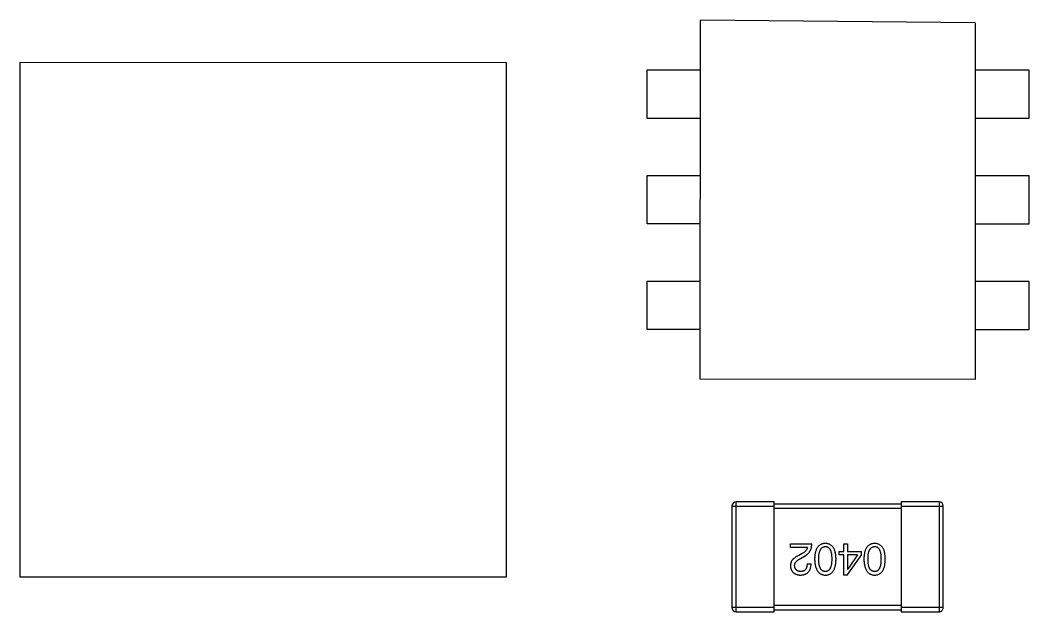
# Model space of a CAD drawing. Header units: inches. Extents: x -29 to 164, y -51 to 83.
# Drawn here: x 122.445 to 127.219, y 29.114 to 31.914 of the extents above; entities that cross this region are included whole.
import ezdxf

# ---------------------------------------------------------------- set-up
doc = ezdxf.new("R2010")
doc.units = ezdxf.units.IN
doc.header["$LTSCALE"] = 1.21
doc.header["$MEASUREMENT"] = 0
doc.layers.get('0').update_dxf_attribs({"linetype": 'CONTINUOUS'})

msp = doc.modelspace()

# ---------------------------------------------------------------- linework, layer by layer
at = {"color": 7, "linetype": 'Continuous'}
for p, q in [((125.6643, 30.2145), (125.6647, 31.9145)), ((126.9647, 31.9018), (125.6647, 31.9145)), ((126.9647, 31.9018), (126.9643, 30.2142)), ((122.4454, 29.2778), (122.4459, 31.7153)), ((122.4459, 31.7153), (124.7459, 31.7148)), ((124.7459, 31.7148), (124.7454, 29.2773)), ((125.4126, 31.4497), (125.4126, 31.6791)), ((125.4126, 31.6791), (125.6646, 31.6791)), ((126.9646, 31.6788), (127.2189, 31.6788)), ((127.2189, 31.6788), (127.2189, 31.4494)), ((125.6646, 31.4497), (125.4126, 31.4497)), ((127.2189, 31.4494), (126.9646, 31.4494)), ((125.4125, 30.9497), (125.4125, 31.1791)), ((125.4125, 31.1791), (125.6645, 31.1791)), ((126.9645, 31.1788), (127.2188, 31.1788)), ((127.2188, 31.1788), (127.2188, 30.9494)), ((125.6645, 30.9497), (125.4125, 30.9497)), ((127.2188, 30.9494), (126.9645, 30.9494)), ((125.4124, 30.4497), (125.4124, 30.6791)), ((125.4124, 30.6791), (125.6644, 30.6791)), ((126.9644, 30.6789), (127.2187, 30.6788)), ((127.2187, 30.6788), (127.2187, 30.4494)), ((125.6644, 30.4497), (125.4124, 30.4497)), ((127.2187, 30.4494), (126.9644, 30.4495)), ((126.9643, 30.2142), (125.6643, 30.2145)), ((125.8141, 29.6141), (125.814, 29.1341)), ((125.8141, 29.6141), (126.0141, 29.6141)), ((125.834, 29.1141), (125.8341, 29.6341)), ((126.0141, 29.6341), (125.8341, 29.6341)), ((126.014, 29.1141), (126.0141, 29.6341)), ((126.6141, 29.624), (126.0141, 29.6241)), ((126.0141, 29.6041), (126.6141, 29.604)), ((126.6141, 29.634), (126.614, 29.114)), ((126.7941, 29.6339), (126.6141, 29.634)), ((126.6141, 29.614), (126.8141, 29.6139)), ((126.7941, 29.6339), (126.794, 29.1139)), ((126.814, 29.1339), (126.8141, 29.6139)), ((126.091, 29.4181), (126.091, 29.4354)), ((126.091, 29.4354), (126.1918, 29.4353)), ((126.1713, 29.4181), (126.091, 29.4181)), ((126.343, 29.3992), (126.343, 29.4353)), ((126.343, 29.4353), (126.361, 29.4353)), ((126.361, 29.4353), (126.361, 29.3992)), ((126.1467, 29.3903), (126.1311, 29.3812)), ((126.1377, 29.3657), (126.1573, 29.3771)), ((126.3208, 29.3837), (126.3208, 29.3992)), ((126.3208, 29.3992), (126.343, 29.3992)), ((126.3429, 29.3837), (126.3208, 29.3837)), ((126.3429, 29.2878), (126.3429, 29.3837)), ((126.3585, 29.2878), (126.4257, 29.3812)), ((126.361, 29.3992), (126.4257, 29.3992)), ((126.361, 29.3837), (126.361, 29.3164)), ((126.4085, 29.3836), (126.361, 29.3837)), ((126.4085, 29.3836), (126.3618, 29.3164)), ((126.4257, 29.3992), (126.4257, 29.3812)), ((126.1696, 29.3411), (126.1885, 29.3411)), ((126.361, 29.3164), (126.3618, 29.3164)), ((124.7454, 29.2773), (122.4454, 29.2778)), ((126.3585, 29.2878), (126.3429, 29.2878)), ((126.014, 29.1341), (125.814, 29.1341)), ((126.614, 29.144), (126.014, 29.1441)), ((126.014, 29.1241), (126.614, 29.124)), ((126.814, 29.1339), (126.614, 29.134)), ((125.834, 29.1141), (126.014, 29.1141)), ((126.614, 29.114), (126.794, 29.1139))]:
    msp.add_line(p, q, dxfattribs=at)
for centre, start, end in [((125.8341, 29.6141), 89.988, 179.988), ((126.7941, 29.6139), 359.988, 89.988), ((125.834, 29.1341), 179.988, 269.988), ((126.794, 29.1339), 269.988, 359.988)]:
    msp.add_arc(centre, 0.02, start, end, dxfattribs=at)
for points, knots in [([(126.1713, 29.4181), (126.171, 29.4168), (126.1705, 29.4142), (126.1689, 29.4104), (126.1667, 29.4068), (126.1639, 29.4032), (126.1605, 29.3998), (126.1565, 29.3965), (126.1518, 29.3932), (126.1484, 29.3913), (126.1467, 29.3903)], [0, 0, 0, 0, 0.103034, 0.208166, 0.318255, 0.434664, 0.559728, 0.695394, 0.841708, 1, 1, 1, 1]), ([(126.1573, 29.3771), (126.1587, 29.3779), (126.1614, 29.3794), (126.1652, 29.3819), (126.1688, 29.3846), (126.1721, 29.3875), (126.1752, 29.3905), (126.1779, 29.3937), (126.1805, 29.3971), (126.1828, 29.4007), (126.1848, 29.4044), (126.1866, 29.4083), (126.1881, 29.4124), (126.1894, 29.4167), (126.1904, 29.4211), (126.1911, 29.4257), (126.1916, 29.4304), (126.1917, 29.4337), (126.1918, 29.4353)], [0, 0, 0, 0, 0.065828, 0.130094, 0.192451, 0.254037, 0.313974, 0.373757, 0.433048, 0.492243, 0.551902, 0.611758, 0.672678, 0.734814, 0.798569, 0.863693, 0.930488, 1, 1, 1, 1]), ([(126.2559, 29.4378), (126.2539, 29.4377), (126.25, 29.4375), (126.2444, 29.4366), (126.2391, 29.435), (126.2342, 29.433), (126.2297, 29.4303), (126.2256, 29.4271), (126.2218, 29.4233), (126.2184, 29.4189), (126.2155, 29.414), (126.2129, 29.4085), (126.2106, 29.4025), (126.2087, 29.3959), (126.2072, 29.3887), (126.2061, 29.381), (126.2054, 29.3727), (126.2052, 29.367), (126.2051, 29.364)], [0, 0, 0, 0, 0.059134, 0.115603, 0.169236, 0.221572, 0.273254, 0.32474, 0.377319, 0.431815, 0.488555, 0.548609, 0.612242, 0.680182, 0.75251, 0.829782, 0.91231, 1, 1, 1, 1]), ([(126.2247, 29.364), (126.2248, 29.3664), (126.2248, 29.3709), (126.2252, 29.3775), (126.2258, 29.3837), (126.2266, 29.3894), (126.2277, 29.3947), (126.229, 29.3995), (126.2306, 29.4039), (126.2324, 29.4078), (126.2345, 29.4113), (126.2368, 29.4144), (126.2394, 29.417), (126.2422, 29.4191), (126.2453, 29.4208), (126.2486, 29.422), (126.2522, 29.4228), (126.2546, 29.4229), (126.2559, 29.423)], [0, 0, 0, 0, 0.094834, 0.184067, 0.267029, 0.344713, 0.417334, 0.484367, 0.546941, 0.604717, 0.65953, 0.710539, 0.759381, 0.806382, 0.853027, 0.900623, 0.949121, 1, 1, 1, 1]), ([(126.3067, 29.364), (126.3066, 29.3669), (126.3064, 29.3727), (126.3056, 29.3809), (126.3045, 29.3887), (126.303, 29.3958), (126.3012, 29.4024), (126.2989, 29.4085), (126.2963, 29.414), (126.2933, 29.4189), (126.29, 29.4233), (126.2862, 29.4271), (126.2821, 29.4303), (126.2775, 29.433), (126.2726, 29.435), (126.2674, 29.4366), (126.2618, 29.4375), (126.2579, 29.4377), (126.2559, 29.4378)], [0, 0, 0, 0, 0.087693, 0.170223, 0.247496, 0.319826, 0.387768, 0.451403, 0.511459, 0.568358, 0.622671, 0.675251, 0.726739, 0.778422, 0.830759, 0.884394, 0.940865, 1, 1, 1, 1]), ([(126.2559, 29.423), (126.2571, 29.423), (126.2595, 29.4229), (126.263, 29.4222), (126.2662, 29.4211), (126.2692, 29.4194), (126.272, 29.4173), (126.2745, 29.4147), (126.2767, 29.4117), (126.2787, 29.4082), (126.2805, 29.4043), (126.2821, 29.3999), (126.2833, 29.395), (126.2844, 29.3897), (126.2852, 29.3839), (126.2858, 29.3777), (126.2861, 29.371), (126.2862, 29.3664), (126.2862, 29.364)], [0, 0, 0, 0, 0.049766, 0.097012, 0.143225, 0.188786, 0.235079, 0.282962, 0.333687, 0.387747, 0.445963, 0.508657, 0.576545, 0.649868, 0.72822, 0.812712, 0.903543, 1, 1, 1, 1]), ([(126.489, 29.4377), (126.4871, 29.4376), (126.4832, 29.4375), (126.4775, 29.4365), (126.4723, 29.435), (126.4674, 29.4329), (126.4629, 29.4303), (126.4587, 29.427), (126.455, 29.4232), (126.4516, 29.4189), (126.4486, 29.4139), (126.446, 29.4085), (126.4438, 29.4024), (126.4419, 29.3958), (126.4404, 29.3887), (126.4393, 29.3809), (126.4385, 29.3726), (126.4383, 29.3669), (126.4382, 29.364)], [0, 0, 0, 0, 0.059134, 0.115603, 0.169236, 0.221572, 0.273254, 0.32474, 0.377319, 0.431815, 0.488555, 0.548609, 0.612242, 0.680182, 0.75251, 0.829782, 0.91231, 1, 1, 1, 1]), ([(126.4579, 29.364), (126.4579, 29.3663), (126.4579, 29.3709), (126.4583, 29.3775), (126.4589, 29.3836), (126.4598, 29.3893), (126.4608, 29.3946), (126.4622, 29.3995), (126.4637, 29.4038), (126.4656, 29.4078), (126.4676, 29.4113), (126.47, 29.4143), (126.4725, 29.4169), (126.4754, 29.419), (126.4784, 29.4207), (126.4817, 29.422), (126.4853, 29.4227), (126.4878, 29.4229), (126.489, 29.423)], [0, 0, 0, 0, 0.094834, 0.184067, 0.267029, 0.344713, 0.417334, 0.484367, 0.546941, 0.604717, 0.65953, 0.710539, 0.759381, 0.806382, 0.853027, 0.900623, 0.949121, 1, 1, 1, 1]), ([(126.5398, 29.3639), (126.5397, 29.3669), (126.5395, 29.3726), (126.5388, 29.3809), (126.5377, 29.3886), (126.5362, 29.3958), (126.5343, 29.4024), (126.5321, 29.4084), (126.5295, 29.4139), (126.5264, 29.4188), (126.5231, 29.4232), (126.5193, 29.427), (126.5152, 29.4303), (126.5107, 29.4329), (126.5058, 29.435), (126.5005, 29.4365), (126.4949, 29.4375), (126.491, 29.4376), (126.489, 29.4377)], [0, 0, 0, 0, 0.087693, 0.170223, 0.247496, 0.319826, 0.387768, 0.451403, 0.511459, 0.568358, 0.622671, 0.675251, 0.726739, 0.778422, 0.830759, 0.884394, 0.940865, 1, 1, 1, 1]), ([(126.489, 29.423), (126.4903, 29.4229), (126.4927, 29.4228), (126.4961, 29.4221), (126.4994, 29.421), (126.5024, 29.4193), (126.5051, 29.4172), (126.5076, 29.4147), (126.5099, 29.4116), (126.5119, 29.4082), (126.5137, 29.4042), (126.5152, 29.3998), (126.5165, 29.3949), (126.5176, 29.3896), (126.5184, 29.3839), (126.5189, 29.3776), (126.5193, 29.3709), (126.5193, 29.3663), (126.5194, 29.364)], [0, 0, 0, 0, 0.049766, 0.097012, 0.143225, 0.188786, 0.235079, 0.282962, 0.333687, 0.387747, 0.445963, 0.508657, 0.576545, 0.649868, 0.72822, 0.812712, 0.903543, 1, 1, 1, 1]), ([(126.1311, 29.3812), (126.1294, 29.3805), (126.1261, 29.3789), (126.1214, 29.3764), (126.117, 29.3739), (126.113, 29.3712), (126.1092, 29.3684), (126.1059, 29.3656), (126.1028, 29.3626), (126.1002, 29.3596), (126.0978, 29.3565), (126.0958, 29.3533), (126.0941, 29.3499), (126.0928, 29.3465), (126.0918, 29.343), (126.0911, 29.3395), (126.0908, 29.3358), (126.0909, 29.3333), (126.0909, 29.3321)], [0, 0, 0, 0, 0.082731, 0.161257, 0.236138, 0.307554, 0.375712, 0.440848, 0.502916, 0.562567, 0.619798, 0.675716, 0.73039, 0.78386, 0.837315, 0.890547, 0.944917, 1, 1, 1, 1]), ([(126.1106, 29.3312), (126.1106, 29.3321), (126.1105, 29.3337), (126.1106, 29.3361), (126.111, 29.3385), (126.1116, 29.3408), (126.1125, 29.3431), (126.1136, 29.3453), (126.115, 29.3476), (126.1166, 29.3497), (126.1183, 29.3519), (126.1204, 29.354), (126.1227, 29.356), (126.1252, 29.3581), (126.128, 29.36), (126.131, 29.362), (126.1342, 29.3639), (126.1365, 29.3651), (126.1377, 29.3657)], [0, 0, 0, 0, 0.052237, 0.103888, 0.155485, 0.207395, 0.259864, 0.31356, 0.369176, 0.4266, 0.486836, 0.550048, 0.61567, 0.685271, 0.75824, 0.834614, 0.915635, 1, 1, 1, 1]), ([(126.2051, 29.364), (126.2052, 29.361), (126.2054, 29.3551), (126.2063, 29.3467), (126.2075, 29.3388), (126.209, 29.3314), (126.2109, 29.3246), (126.2132, 29.3184), (126.2158, 29.3128), (126.2188, 29.3077), (126.2222, 29.3032), (126.2259, 29.2992), (126.23, 29.2958), (126.2345, 29.293), (126.2393, 29.2909), (126.2445, 29.2892), (126.2501, 29.2881), (126.2539, 29.2879), (126.2559, 29.2878)], [0, 0, 0, 0, 0.088475, 0.171606, 0.249595, 0.322626, 0.391327, 0.455765, 0.516374, 0.573675, 0.628522, 0.681161, 0.732559, 0.783563, 0.83504, 0.887639, 0.942585, 1, 1, 1, 1]), ([(126.2559, 29.305), (126.2546, 29.305), (126.2522, 29.3051), (126.2486, 29.3058), (126.2453, 29.307), (126.2422, 29.3086), (126.2394, 29.3107), (126.2368, 29.3133), (126.2345, 29.3163), (126.2324, 29.3198), (126.2306, 29.3237), (126.229, 29.3281), (126.2277, 29.333), (126.2266, 29.3383), (126.2258, 29.3441), (126.2252, 29.3503), (126.2248, 29.357), (126.2248, 29.3616), (126.2247, 29.364)], [0, 0, 0, 0, 0.050604, 0.098688, 0.145699, 0.191791, 0.238625, 0.286717, 0.337546, 0.391814, 0.449755, 0.512106, 0.579685, 0.652048, 0.730262, 0.814146, 0.904281, 1, 1, 1, 1]), ([(126.2862, 29.364), (126.2862, 29.3616), (126.2861, 29.357), (126.2858, 29.3503), (126.2852, 29.3441), (126.2844, 29.3383), (126.2833, 29.333), (126.2821, 29.3281), (126.2805, 29.3237), (126.2787, 29.3198), (126.2767, 29.3163), (126.2745, 29.3133), (126.2719, 29.3107), (126.2692, 29.3086), (126.2662, 29.307), (126.263, 29.3058), (126.2595, 29.3051), (126.2571, 29.305), (126.2559, 29.305)], [0, 0, 0, 0, 0.096452, 0.187278, 0.271765, 0.350519, 0.423437, 0.491321, 0.554011, 0.612224, 0.666281, 0.717003, 0.764884, 0.811423, 0.856783, 0.902993, 0.950236, 1, 1, 1, 1]), ([(126.2559, 29.2878), (126.2578, 29.2879), (126.2617, 29.288), (126.2674, 29.289), (126.2726, 29.2906), (126.2775, 29.2927), (126.282, 29.2955), (126.2862, 29.2988), (126.2899, 29.3027), (126.2933, 29.3073), (126.2963, 29.3123), (126.2989, 29.318), (126.3012, 29.3243), (126.303, 29.3311), (126.3045, 29.3385), (126.3056, 29.3465), (126.3064, 29.355), (126.3066, 29.3609), (126.3067, 29.364)], [0, 0, 0, 0, 0.057911, 0.113262, 0.165956, 0.217443, 0.268511, 0.319665, 0.372, 0.426129, 0.483365, 0.543779, 0.607756, 0.676562, 0.749704, 0.827713, 0.911177, 1, 1, 1, 1]), ([(126.4382, 29.364), (126.4383, 29.361), (126.4386, 29.3551), (126.4394, 29.3466), (126.4407, 29.3387), (126.4422, 29.3314), (126.4441, 29.3246), (126.4464, 29.3184), (126.449, 29.3127), (126.452, 29.3076), (126.4554, 29.3031), (126.4591, 29.2992), (126.4632, 29.2958), (126.4677, 29.293), (126.4725, 29.2908), (126.4777, 29.2892), (126.4832, 29.2881), (126.4871, 29.2878), (126.489, 29.2877)], [0, 0, 0, 0, 0.088475, 0.171606, 0.249595, 0.322626, 0.391327, 0.455765, 0.516374, 0.573675, 0.628522, 0.681161, 0.732559, 0.783563, 0.83504, 0.887639, 0.942585, 1, 1, 1, 1]), ([(126.489, 29.3049), (126.4878, 29.305), (126.4853, 29.3051), (126.4817, 29.3058), (126.4784, 29.3069), (126.4753, 29.3085), (126.4725, 29.3107), (126.4699, 29.3132), (126.4676, 29.3163), (126.4655, 29.3197), (126.4637, 29.3237), (126.4621, 29.3281), (126.4608, 29.3329), (126.4597, 29.3383), (126.4589, 29.344), (126.4583, 29.3503), (126.4579, 29.357), (126.4579, 29.3616), (126.4579, 29.364)], [0, 0, 0, 0, 0.050604, 0.098688, 0.145699, 0.191791, 0.238625, 0.286717, 0.337546, 0.391814, 0.449755, 0.512106, 0.579685, 0.652048, 0.730262, 0.814146, 0.904281, 1, 1, 1, 1]), ([(126.5194, 29.364), (126.5193, 29.3616), (126.5193, 29.357), (126.5189, 29.3503), (126.5184, 29.344), (126.5176, 29.3382), (126.5164, 29.3329), (126.5152, 29.3281), (126.5136, 29.3237), (126.5119, 29.3198), (126.5099, 29.3163), (126.5076, 29.3132), (126.5051, 29.3107), (126.5024, 29.3086), (126.4994, 29.3069), (126.4961, 29.3058), (126.4926, 29.3051), (126.4902, 29.305), (126.489, 29.3049)], [0, 0, 0, 0, 0.096452, 0.187278, 0.271765, 0.350519, 0.423437, 0.491321, 0.554011, 0.612224, 0.666281, 0.717003, 0.764884, 0.811423, 0.856783, 0.902993, 0.950236, 1, 1, 1, 1]), ([(126.489, 29.2877), (126.491, 29.2878), (126.4949, 29.288), (126.5005, 29.289), (126.5058, 29.2906), (126.5107, 29.2927), (126.5152, 29.2954), (126.5193, 29.2988), (126.5231, 29.3027), (126.5264, 29.3072), (126.5294, 29.3123), (126.532, 29.318), (126.5343, 29.3242), (126.5362, 29.331), (126.5377, 29.3384), (126.5388, 29.3464), (126.5395, 29.355), (126.5397, 29.3609), (126.5398, 29.3639)], [0, 0, 0, 0, 0.057911, 0.113262, 0.165956, 0.217443, 0.268511, 0.319665, 0.372, 0.426129, 0.483365, 0.543779, 0.607756, 0.676562, 0.749704, 0.827713, 0.911177, 1, 1, 1, 1]), ([(126.0909, 29.3321), (126.0911, 29.3304), (126.0913, 29.3271), (126.0921, 29.3223), (126.0932, 29.3178), (126.0947, 29.3137), (126.0965, 29.3098), (126.0986, 29.3062), (126.101, 29.303), (126.1038, 29.3), (126.1069, 29.2974), (126.1103, 29.2951), (126.1141, 29.2931), (126.1182, 29.2914), (126.1226, 29.29), (126.1273, 29.2889), (126.1324, 29.2882), (126.1359, 29.2879), (126.1376, 29.2878)], [0, 0, 0, 0, 0.070688, 0.137741, 0.201612, 0.262778, 0.321223, 0.378455, 0.434411, 0.490146, 0.546362, 0.603392, 0.662208, 0.723401, 0.787372, 0.85442, 0.925153, 1, 1, 1, 1]), ([(126.1401, 29.305), (126.139, 29.3051), (126.1368, 29.3052), (126.1336, 29.3055), (126.1306, 29.3062), (126.1278, 29.3069), (126.1253, 29.3079), (126.1229, 29.309), (126.1207, 29.3104), (126.1188, 29.3119), (126.117, 29.3137), (126.1155, 29.3156), (126.1141, 29.3178), (126.113, 29.3201), (126.1121, 29.3226), (126.1114, 29.3253), (126.1109, 29.3282), (126.1107, 29.3302), (126.1106, 29.3312)], [0, 0, 0, 0, 0.076112, 0.148436, 0.216883, 0.281466, 0.34298, 0.402356, 0.459881, 0.51546, 0.571111, 0.62658, 0.683162, 0.741007, 0.801404, 0.863825, 0.930544, 1, 1, 1, 1]), ([(126.1376, 29.2878), (126.1397, 29.2879), (126.1436, 29.2881), (126.1493, 29.2889), (126.1546, 29.2901), (126.1595, 29.2916), (126.1641, 29.2936), (126.1682, 29.296), (126.172, 29.2987), (126.1754, 29.3019), (126.1784, 29.3054), (126.181, 29.3094), (126.1833, 29.3137), (126.1851, 29.3184), (126.1865, 29.3235), (126.1876, 29.329), (126.1883, 29.3349), (126.1884, 29.339), (126.1885, 29.3411)], [0, 0, 0, 0, 0.07282, 0.141057, 0.2062, 0.267672, 0.326735, 0.383519, 0.439188, 0.494454, 0.549628, 0.605958, 0.66397, 0.72402, 0.787502, 0.854127, 0.925065, 1, 1, 1, 1]), ([(126.1696, 29.3411), (126.1696, 29.3396), (126.1695, 29.3368), (126.169, 29.3327), (126.1684, 29.3289), (126.1675, 29.3253), (126.1664, 29.3221), (126.1652, 29.3191), (126.1636, 29.3164), (126.1619, 29.314), (126.1599, 29.3119), (126.1577, 29.31), (126.1553, 29.3085), (126.1527, 29.3072), (126.1499, 29.3062), (126.1468, 29.3055), (126.1435, 29.3051), (126.1413, 29.305), (126.1401, 29.305)], [0, 0, 0, 0, 0.082594, 0.15978, 0.232961, 0.301462, 0.365595, 0.426678, 0.484662, 0.540809, 0.595146, 0.648401, 0.702272, 0.757102, 0.813447, 0.872233, 0.934055, 1, 1, 1, 1])]:
    msp.add_open_spline(points, degree=3, knots=knots, dxfattribs=at)

doc.saveas('drawing.dxf')
